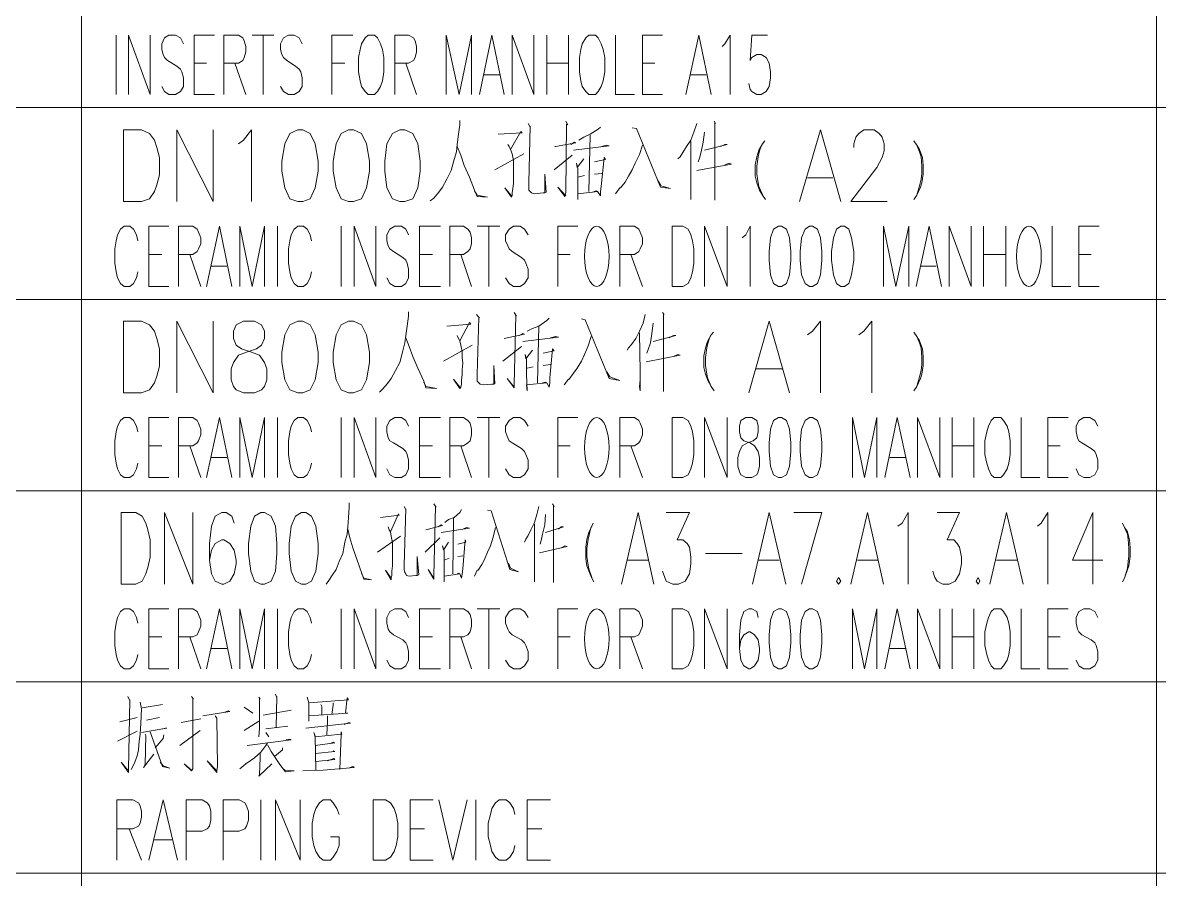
# Model space of a CAD drawing. Header units: millimetres. Extents: x 0 to 588, y 0 to 874.
# Drawn here: x 487.82 to 521.05, y 153.57 to 178.6 of the extents above; entities that cross this region are included whole.
import ezdxf

# ---------------------------------------------------------------- set-up
doc = ezdxf.new("R2010")
doc.units = ezdxf.units.MM
doc.layers.get('0').update_dxf_attribs({"lineweight": 18})

msp = doc.modelspace()

# ---------------------------------------------------------------- linework, layer by layer
at = {"color": 4, "lineweight": 0}
for points in [[(489.535, 204.065), (489.535, 16.804)], [(520.968, 204.065), (520.968, 16.804)], [(490.551, 178.242), (490.551, 176.506)], [(490.911, 176.506), (490.911, 178.242), (491.546, 176.506), (491.546, 178.242)], [(492.52, 177.988), (492.435, 178.157), (492.287, 178.242), (492.096, 178.242), (491.969, 178.157), (491.885, 177.988), (491.885, 177.819), (491.927, 177.671), (491.969, 177.586), (492.054, 177.501), (492.329, 177.332), (492.435, 177.247), (492.477, 177.163), (492.52, 176.993), (492.52, 176.739), (492.435, 176.591), (492.287, 176.506), (492.096, 176.506), (491.969, 176.591), (491.885, 176.739)], [(492.837, 176.506), (492.837, 178.242), (493.43, 178.242)], [(493.705, 176.506), (493.705, 178.242), (494.128, 178.242), (494.255, 178.157), (494.298, 178.073), (494.34, 177.903), (494.34, 177.755), (494.298, 177.586), (494.255, 177.501), (494.128, 177.417), (493.705, 177.417)], [(494.531, 178.242), (495.166, 178.242)], [(494.848, 178.242), (494.848, 176.506)], [(495.991, 177.988), (495.906, 178.157), (495.758, 178.242), (495.589, 178.242), (495.441, 178.157), (495.356, 177.988), (495.356, 177.819), (495.398, 177.671), (495.441, 177.586), (495.547, 177.501), (495.801, 177.332), (495.906, 177.247), (495.949, 177.163), (495.991, 176.993), (495.991, 176.739), (495.906, 176.591), (495.758, 176.506), (495.589, 176.506), (495.441, 176.591), (495.356, 176.739)], [(496.859, 176.506), (496.859, 178.242), (497.473, 178.242)], [(498.7, 176.506), (498.7, 178.242), (499.103, 178.242), (499.251, 178.157), (499.293, 178.073), (499.335, 177.903), (499.335, 177.755), (499.293, 177.586), (499.251, 177.501), (499.103, 177.417), (498.7, 177.417)], [(500.203, 176.506), (500.203, 178.242), (500.584, 176.506), (500.944, 178.242), (500.944, 176.506)], [(501.177, 176.506), (501.537, 178.242), (501.897, 176.506)], [(502.129, 176.506), (502.129, 178.242), (502.764, 176.506), (502.764, 178.242)], [(503.145, 178.242), (503.145, 176.506)], [(503.78, 178.242), (503.78, 176.506)], [(505.156, 178.242), (505.156, 176.506), (505.707, 176.506)], [(505.939, 176.506), (505.939, 178.242), (506.532, 178.242)], [(507.209, 176.506), (507.59, 178.242), (507.95, 176.506)], [(508.268, 177.903), (508.352, 177.988), (508.501, 178.242), (508.501, 176.506)], [(509.601, 178.242), (509.136, 178.242), (509.093, 177.501), (509.136, 177.586), (509.284, 177.671), (509.411, 177.671), (509.559, 177.586), (509.644, 177.417), (509.686, 177.163), (509.686, 176.993), (509.644, 176.739), (509.559, 176.591), (509.411, 176.506), (509.284, 176.506), (509.136, 176.591), (509.093, 176.655), (509.051, 176.824)], [(492.837, 177.417), (493.197, 177.417)], [(494.023, 177.417), (494.34, 176.506)], [(496.859, 177.417), (497.24, 177.417)], [(499.018, 177.417), (499.335, 176.506)], [(503.145, 177.417), (503.78, 177.417)], [(505.939, 177.417), (506.299, 177.417)], [(501.304, 177.078), (501.77, 177.078)], [(507.358, 177.078), (507.802, 177.078)], [(492.837, 176.506), (493.43, 176.506)], [(505.939, 176.506), (506.532, 176.506)], [(580.361, 176.125), (454.589, 176.125)], [(492.329, 173.374), (492.329, 175.469), (493.388, 173.374), (493.388, 175.469)], [(494.128, 175.067), (494.277, 175.173), (494.509, 175.469), (494.509, 173.374)], [(500.605, 175.744), (500.605, 175.617), (500.563, 175.342), (500.521, 175.046), (500.5, 174.834), (500.436, 174.601), (500.351, 174.284), (500.224, 174.03), (500.097, 173.797), (499.992, 173.649), (499.843, 173.48), (499.738, 173.395)], [(502.595, 175.66), (502.659, 175.554), (502.659, 175.575), (502.616, 173.924), (502.616, 173.712), (502.701, 173.628), (502.786, 173.607), (503.04, 173.628), (503.082, 173.628), (503.124, 173.649), (503.082, 174.178), (503.082, 173.628)], [(503.696, 175.723), (503.759, 175.617), (503.717, 175.639), (503.696, 173.628), (503.675, 173.522), (503.463, 173.797), (503.696, 173.543)], [(504.712, 175.554), (504.648, 175.49), (504.415, 175.342), (504.225, 175.258), (504.077, 175.173)], [(505.643, 175.533), (505.77, 175.512), (506.469, 173.797), (506.765, 173.755), (506.49, 173.839), (506.405, 173.988)], [(507.527, 175.66), (507.442, 175.406), (507.358, 175.173), (507.231, 174.982), (507.125, 174.813), (507.04, 174.686), (506.977, 174.623)], [(508.035, 175.723), (508.077, 175.66), (508.056, 175.681), (508.056, 173.416), (508.056, 173.882)], [(510.533, 173.374), (511.146, 175.469), (511.739, 173.374)], [(512.12, 174.961), (512.12, 175.067), (512.184, 175.258), (512.268, 175.363), (512.416, 175.469), (512.713, 175.469), (512.861, 175.363), (512.946, 175.258), (513.009, 175.067), (513.009, 174.855), (512.946, 174.665), (512.797, 174.369), (512.035, 173.374), (513.094, 173.374)], [(501.727, 175.342), (502.426, 175.385), (502.383, 175.427), (502.087, 174.898), (502.045, 174.982), (502.002, 175.046)], [(504.415, 175.321), (504.373, 173.67)], [(507.76, 175.406), (507.717, 175.109), (507.654, 174.834), (507.612, 174.644), (507.569, 174.538)], [(509.538, 173.437), (509.453, 173.564), (509.368, 173.712), (509.284, 173.924), (509.241, 174.115), (509.241, 174.453), (509.284, 174.686), (509.347, 174.877), (509.453, 175.067), (509.517, 175.152)], [(513.877, 173.437), (513.962, 173.564), (514.067, 173.797), (514.11, 173.924), (514.152, 174.178), (514.152, 174.432), (514.131, 174.665), (514.046, 174.898), (513.962, 175.025), (513.877, 175.152)], [(500.521, 174.982), (500.627, 174.728), (500.732, 174.432), (500.881, 174.093), (501.029, 173.712), (501.113, 173.522), (501.41, 173.501), (501.113, 173.564), (501.029, 173.691)], [(502.087, 174.898), (502.129, 174.771), (502.172, 174.58), (502.172, 173.903), (502.151, 173.755), (502.129, 173.628), (502.129, 173.543), (502.108, 173.501), (501.918, 173.776), (502.108, 173.543)], [(503.378, 174.982), (503.399, 174.982), (503.992, 175.088), (503.95, 175.109), (503.844, 175.046)], [(503.929, 174.877), (504.966, 175.004), (504.881, 175.025), (504.754, 174.982)], [(505.939, 175.025), (505.855, 174.75), (505.728, 174.496), (505.643, 174.305), (505.537, 174.115), (505.431, 173.945), (505.304, 173.776), (505.283, 173.776), (505.156, 173.607)], [(507.358, 175.131), (507.358, 173.437), (507.358, 173.755)], [(507.76, 174.877), (508.416, 175.046), (508.352, 175.046), (508.225, 174.982)], [(509.432, 175.046), (509.368, 174.855), (509.326, 174.686), (509.284, 174.411), (509.284, 174.178), (509.326, 173.924), (509.347, 173.818), (509.453, 173.585)], [(513.962, 175.025), (514.046, 174.834), (514.089, 174.686), (514.11, 174.411), (514.11, 174.199), (514.089, 174.03), (514.046, 173.839), (513.962, 173.564)], [(501.621, 174.305), (502.468, 174.771)], [(503.357, 174.305), (503.886, 174.728)], [(504.225, 174.623), (504.034, 174.369), (504.013, 174.496), (504.056, 174.347), (504.056, 173.437), (504.056, 173.607), (504.648, 173.67), (504.585, 173.691), (504.521, 173.67)], [(504.542, 174.538), (504.86, 174.601), (504.818, 174.665), (504.733, 173.818), (504.712, 173.67), (504.712, 173.543), (504.627, 173.67)], [(507.527, 174.284), (508.543, 174.474), (508.479, 174.496), (508.352, 174.453)], [(504.246, 174.136), (504.056, 174.093)], [(504.754, 174.199), (504.542, 174.178)], [(510.765, 174.072), (511.506, 174.072)], [(491.186, 172.231), (491.144, 172.4), (491.059, 172.569), (490.953, 172.654), (490.784, 172.654), (490.678, 172.569), (490.594, 172.4), (490.551, 172.231), (490.509, 171.998), (490.509, 171.575), (490.551, 171.321), (490.594, 171.151), (490.678, 170.982), (490.784, 170.897), (490.953, 170.897), (491.059, 170.982), (491.144, 171.151), (491.186, 171.321)], [(491.504, 170.897), (491.504, 172.654), (492.096, 172.654)], [(492.372, 170.897), (492.372, 172.654), (492.795, 172.654), (492.922, 172.569), (492.964, 172.485), (493.028, 172.315), (493.028, 172.146), (492.964, 171.998), (492.922, 171.913), (492.795, 171.829), (492.372, 171.829)], [(493.197, 170.897), (493.578, 172.654), (493.938, 170.897)], [(494.171, 170.897), (494.171, 172.654), (494.531, 170.897), (494.89, 172.654), (494.89, 170.897)], [(495.271, 172.654), (495.271, 170.897)], [(496.266, 172.231), (496.224, 172.4), (496.139, 172.569), (496.033, 172.654), (495.864, 172.654), (495.758, 172.569), (495.674, 172.4), (495.631, 172.231), (495.589, 171.998), (495.589, 171.575), (495.631, 171.321), (495.674, 171.151), (495.758, 170.982), (495.864, 170.897), (496.033, 170.897), (496.139, 170.982), (496.224, 171.151), (496.266, 171.321)], [(497.134, 172.654), (497.134, 170.897)], [(497.515, 170.897), (497.515, 172.654), (498.15, 170.897), (498.15, 172.654)], [(499.103, 172.4), (499.018, 172.569), (498.891, 172.654), (498.7, 172.654), (498.552, 172.569), (498.468, 172.4), (498.468, 172.231), (498.51, 172.083), (498.552, 171.998), (498.658, 171.913), (498.933, 171.744), (499.018, 171.659), (499.06, 171.575), (499.103, 171.405), (499.103, 171.151), (499.018, 170.982), (498.891, 170.897), (498.7, 170.897), (498.552, 170.982), (498.468, 171.151)], [(499.42, 170.897), (499.42, 172.654), (500.034, 172.654)], [(500.309, 170.897), (500.309, 172.654), (500.711, 172.654), (500.838, 172.569), (500.902, 172.485), (500.944, 172.315), (500.944, 172.146), (500.902, 171.998), (500.838, 171.913), (500.711, 171.829), (500.309, 171.829)], [(501.113, 172.654), (501.77, 172.654)], [(501.452, 172.654), (501.452, 170.897)], [(502.595, 172.4), (502.489, 172.569), (502.362, 172.654), (502.172, 172.654), (502.045, 172.569), (501.939, 172.4), (501.939, 172.231), (502.002, 172.083), (502.045, 171.998), (502.129, 171.913), (502.405, 171.744), (502.489, 171.659), (502.532, 171.575), (502.595, 171.405), (502.595, 171.151), (502.489, 170.982), (502.362, 170.897), (502.172, 170.897), (502.045, 170.982), (501.939, 171.151)], [(503.463, 170.897), (503.463, 172.654), (504.056, 172.654)], [(505.283, 170.897), (505.283, 172.654), (505.707, 172.654), (505.834, 172.569), (505.876, 172.485), (505.939, 172.315), (505.939, 172.146), (505.876, 171.998), (505.834, 171.913), (505.707, 171.829), (505.283, 171.829)], [(507.76, 170.897), (507.76, 172.654), (508.416, 170.897), (508.416, 172.654)], [(508.86, 172.315), (508.966, 172.4), (509.093, 172.654), (509.093, 170.897)], [(512.988, 170.897), (512.988, 172.654), (513.348, 170.897), (513.729, 172.654), (513.729, 170.897)], [(513.94, 170.897), (514.321, 172.654), (514.681, 170.897)], [(514.914, 170.897), (514.914, 172.654), (515.549, 170.897), (515.549, 172.654)], [(515.909, 172.654), (515.909, 170.897)], [(516.565, 172.654), (516.565, 170.897)], [(517.92, 172.654), (517.92, 170.897), (518.47, 170.897)], [(518.703, 170.897), (518.703, 172.654), (519.296, 172.654)], [(491.504, 171.829), (491.885, 171.829)], [(492.71, 171.829), (493.028, 170.897)], [(499.42, 171.829), (499.801, 171.829)], [(500.627, 171.829), (500.944, 170.897)], [(503.463, 171.829), (503.823, 171.829)], [(505.601, 171.829), (505.939, 170.897)], [(515.909, 171.829), (516.565, 171.829)], [(518.703, 171.829), (519.063, 171.829)], [(493.345, 171.49), (493.79, 171.49)], [(514.089, 171.49), (514.533, 171.49)], [(491.504, 170.897), (492.096, 170.897)], [(499.42, 170.897), (500.034, 170.897)], [(518.703, 170.897), (519.296, 170.897)], [(580.361, 170.516), (454.589, 170.516)], [(499.103, 170.156), (499.103, 170.029), (499.06, 169.733), (499.018, 169.458), (498.997, 169.246), (498.933, 169.013), (498.849, 168.675), (498.722, 168.442), (498.595, 168.209), (498.489, 168.061), (498.341, 167.892), (498.256, 167.807)], [(492.329, 167.786), (492.329, 169.881), (493.388, 167.786), (493.388, 169.881)], [(500.224, 169.733), (500.923, 169.797), (500.881, 169.839), (500.605, 169.31), (500.563, 169.373), (500.521, 169.458)], [(501.092, 170.072), (501.177, 169.966), (501.156, 169.987), (501.113, 168.336), (501.113, 168.124), (501.198, 168.04), (501.283, 168.019), (501.537, 168.04), (501.6, 168.04), (501.621, 168.061), (501.6, 168.59), (501.6, 168.04)], [(502.193, 170.135), (502.256, 170.029), (502.235, 170.051), (502.193, 168.04), (502.193, 167.934), (501.981, 168.209), (502.193, 167.955)], [(503.209, 169.966), (503.145, 169.902), (502.913, 169.733), (502.722, 169.67), (502.574, 169.585)], [(504.161, 169.945), (504.267, 169.924), (504.966, 168.209), (505.283, 168.146), (504.987, 168.251), (504.902, 168.4)], [(506.024, 170.072), (505.961, 169.818), (505.855, 169.585), (505.749, 169.373), (505.622, 169.204), (505.537, 169.098), (505.495, 169.035)], [(506.257, 169.818), (506.215, 169.521), (506.172, 169.246), (506.109, 169.056), (506.066, 168.95)], [(506.532, 170.135), (506.574, 170.072), (506.553, 170.093), (506.553, 167.828), (506.553, 168.294)], [(509.051, 167.786), (509.644, 169.881), (510.236, 167.786)], [(510.765, 169.479), (510.914, 169.585), (511.146, 169.881), (511.146, 167.786)], [(512.268, 169.479), (512.416, 169.585), (512.649, 169.881), (512.649, 167.786)], [(501.897, 169.373), (502.489, 169.5), (502.447, 169.521), (502.341, 169.458)], [(502.913, 169.733), (502.87, 168.082)], [(505.855, 169.543), (505.876, 168.4), (505.876, 167.849), (505.855, 167.976), (505.876, 168.167)], [(508.035, 167.849), (507.95, 167.976), (507.866, 168.124), (507.781, 168.336), (507.739, 168.527), (507.739, 168.865), (507.781, 169.098), (507.844, 169.289), (507.95, 169.479), (508.014, 169.564)], [(513.877, 167.849), (513.962, 167.976), (514.067, 168.209), (514.11, 168.336), (514.152, 168.59), (514.152, 168.844), (514.131, 169.077), (514.046, 169.31), (513.962, 169.437), (513.877, 169.564)], [(499.018, 169.394), (499.124, 169.14), (499.23, 168.844), (499.378, 168.505), (499.547, 168.124), (499.611, 167.934), (499.928, 167.913), (499.611, 167.976), (499.547, 168.103)], [(500.119, 168.717), (500.965, 169.183)], [(500.605, 169.31), (500.627, 169.183), (500.669, 168.992), (500.669, 168.823), (500.69, 168.654), (500.669, 168.463), (500.669, 168.315), (500.648, 168.167), (500.648, 168.04), (500.627, 167.955), (500.605, 167.913), (500.415, 168.188), (500.605, 167.955)], [(502.447, 169.289), (503.484, 169.416), (503.399, 169.437), (503.251, 169.394)], [(504.437, 169.437), (504.352, 169.162), (504.246, 168.908), (504.161, 168.717), (504.034, 168.505), (503.929, 168.357), (503.802, 168.188), (503.78, 168.188), (503.653, 168.019)], [(506.257, 169.289), (506.913, 169.458), (506.85, 169.458), (506.723, 169.394)], [(507.929, 169.458), (507.866, 169.267), (507.823, 169.098), (507.781, 168.823), (507.781, 168.59), (507.823, 168.336), (507.844, 168.23), (507.95, 167.976)], [(513.962, 169.437), (514.046, 169.246), (514.089, 169.098), (514.11, 168.823), (514.11, 168.611), (514.089, 168.442), (514.046, 168.251), (513.962, 167.976)], [(501.854, 168.717), (502.405, 169.14)], [(502.722, 169.035), (502.532, 168.781), (502.51, 168.908), (502.553, 168.759), (502.553, 168.336), (502.574, 167.849), (502.553, 168.019), (503.145, 168.082), (503.103, 168.103), (503.018, 168.082)], [(503.04, 168.95), (503.357, 169.013), (503.315, 169.077), (503.23, 168.23), (503.23, 168.082), (503.209, 167.955), (503.145, 168.082)], [(506.045, 168.696), (507.04, 168.886), (506.977, 168.908), (506.85, 168.844)], [(502.743, 168.548), (502.574, 168.505)], [(503.251, 168.611), (503.04, 168.59)], [(509.263, 168.484), (510.025, 168.484)], [(491.186, 166.643), (491.144, 166.812), (491.059, 166.981), (490.953, 167.066), (490.784, 167.066), (490.678, 166.981), (490.594, 166.812), (490.551, 166.643), (490.509, 166.389), (490.509, 165.987), (490.551, 165.733), (490.594, 165.563), (490.678, 165.394), (490.784, 165.309), (490.953, 165.309), (491.059, 165.394), (491.144, 165.563), (491.186, 165.733)], [(491.504, 165.309), (491.504, 167.066), (492.096, 167.066)], [(492.372, 165.309), (492.372, 167.066), (492.795, 167.066), (492.922, 166.981), (492.964, 166.897), (493.028, 166.727), (493.028, 166.558), (492.964, 166.389), (492.922, 166.325), (492.795, 166.241), (492.372, 166.241)], [(493.197, 165.309), (493.578, 167.066), (493.938, 165.309)], [(494.171, 165.309), (494.171, 167.066), (494.531, 165.309), (494.89, 167.066), (494.89, 165.309)], [(495.271, 167.066), (495.271, 165.309)], [(496.266, 166.643), (496.224, 166.812), (496.139, 166.981), (496.033, 167.066), (495.864, 167.066), (495.758, 166.981), (495.674, 166.812), (495.631, 166.643), (495.589, 166.389), (495.589, 165.987), (495.631, 165.733), (495.674, 165.563), (495.758, 165.394), (495.864, 165.309), (496.033, 165.309), (496.139, 165.394), (496.224, 165.563), (496.266, 165.733)], [(497.134, 167.066), (497.134, 165.309)], [(497.515, 165.309), (497.515, 167.066), (498.15, 165.309), (498.15, 167.066)], [(499.103, 166.812), (499.018, 166.981), (498.891, 167.066), (498.7, 167.066), (498.552, 166.981), (498.468, 166.812), (498.468, 166.643), (498.51, 166.473), (498.552, 166.389), (498.658, 166.325), (498.933, 166.156), (499.018, 166.071), (499.06, 165.987), (499.103, 165.817), (499.103, 165.563), (499.018, 165.394), (498.891, 165.309), (498.7, 165.309), (498.552, 165.394), (498.468, 165.563)], [(499.42, 165.309), (499.42, 167.066), (500.034, 167.066)], [(500.309, 165.309), (500.309, 167.066), (500.711, 167.066), (500.838, 166.981), (500.902, 166.897), (500.944, 166.727), (500.944, 166.558), (500.902, 166.389), (500.838, 166.325), (500.711, 166.241), (500.309, 166.241)], [(501.113, 167.066), (501.77, 167.066)], [(501.452, 167.066), (501.452, 165.309)], [(502.595, 166.812), (502.489, 166.981), (502.362, 167.066), (502.172, 167.066), (502.045, 166.981), (501.939, 166.812), (501.939, 166.643), (502.002, 166.473), (502.045, 166.389), (502.129, 166.325), (502.405, 166.156), (502.489, 166.071), (502.532, 165.987), (502.595, 165.817), (502.595, 165.563), (502.489, 165.394), (502.362, 165.309), (502.172, 165.309), (502.045, 165.394), (501.939, 165.563)], [(503.463, 165.309), (503.463, 167.066), (504.056, 167.066)], [(505.283, 165.309), (505.283, 167.066), (505.707, 167.066), (505.834, 166.981), (505.876, 166.897), (505.939, 166.727), (505.939, 166.558), (505.876, 166.389), (505.834, 166.325), (505.707, 166.241), (505.283, 166.241)], [(507.76, 165.309), (507.76, 167.066), (508.416, 165.309), (508.416, 167.066)], [(512.078, 165.309), (512.078, 167.066), (512.438, 165.309), (512.797, 167.066), (512.797, 165.309)], [(513.03, 165.309), (513.39, 167.066), (513.771, 165.309)], [(513.983, 165.309), (513.983, 167.066), (514.639, 165.309), (514.639, 167.066)], [(514.999, 167.066), (514.999, 165.309)], [(515.634, 167.066), (515.634, 165.309)], [(517.01, 167.066), (517.01, 165.309), (517.56, 165.309)], [(517.793, 165.309), (517.793, 167.066), (518.385, 167.066)], [(519.253, 166.812), (519.169, 166.981), (519.02, 167.066), (518.851, 167.066), (518.703, 166.981), (518.618, 166.812), (518.618, 166.643), (518.661, 166.473), (518.703, 166.389), (518.788, 166.325), (519.063, 166.156), (519.169, 166.071), (519.211, 165.987), (519.253, 165.817), (519.253, 165.563), (519.169, 165.394), (519.02, 165.309), (518.851, 165.309), (518.703, 165.394), (518.618, 165.563)], [(491.504, 166.241), (491.885, 166.241)], [(492.71, 166.241), (493.028, 165.309)], [(499.42, 166.241), (499.801, 166.241)], [(500.627, 166.241), (500.944, 165.309)], [(503.463, 166.241), (503.823, 166.241)], [(505.601, 166.241), (505.939, 165.309)], [(514.999, 166.241), (515.634, 166.241)], [(517.793, 166.241), (518.153, 166.241)], [(493.345, 165.902), (493.79, 165.902)], [(513.178, 165.902), (513.623, 165.902)], [(491.504, 165.309), (492.096, 165.309)], [(499.42, 165.309), (500.034, 165.309)], [(517.793, 165.309), (518.385, 165.309)], [(580.361, 164.928), (454.589, 164.928)], [(497.367, 164.568), (497.367, 164.441), (497.346, 164.145), (497.325, 163.87), (497.303, 163.658), (497.24, 163.425), (497.176, 163.087), (497.071, 162.854), (496.986, 162.621), (496.88, 162.473), (496.774, 162.304), (496.69, 162.198)], [(499.843, 164.547), (499.907, 164.441), (499.886, 164.463), (499.843, 162.452), (499.843, 162.346), (499.674, 162.621), (499.843, 162.367)], [(503.315, 164.547), (503.357, 164.463), (503.336, 164.505), (503.336, 162.24), (503.336, 162.706)], [(491.969, 162.198), (491.969, 164.293), (492.795, 162.198), (492.795, 164.293)], [(494.001, 163.976), (493.938, 164.187), (493.769, 164.293), (493.642, 164.293), (493.451, 164.187), (493.345, 163.891), (493.282, 163.383), (493.282, 162.896), (493.345, 162.494), (493.451, 162.282), (493.642, 162.198), (493.705, 162.198), (493.874, 162.282), (494.001, 162.494), (494.065, 162.79), (494.065, 162.896), (494.001, 163.193), (493.874, 163.383), (493.705, 163.489), (493.642, 163.489), (493.451, 163.383), (493.345, 163.193), (493.282, 162.896)], [(498.277, 164.145), (498.827, 164.209), (498.806, 164.251), (498.573, 163.722), (498.531, 163.785), (498.51, 163.87)], [(498.976, 164.463), (499.018, 164.378), (499.018, 164.399), (498.976, 162.748), (498.976, 162.621), (498.997, 162.536), (499.018, 162.494), (499.039, 162.452), (499.124, 162.431), (499.314, 162.452), (499.357, 162.452), (499.399, 162.473), (499.357, 163.002), (499.357, 162.452)], [(500.648, 164.378), (500.605, 164.293), (500.436, 164.145), (500.267, 164.082), (500.161, 163.997)], [(501.41, 164.357), (501.516, 164.336), (502.066, 162.621), (502.32, 162.558), (502.087, 162.663), (502.024, 162.812)], [(502.913, 164.463), (502.849, 164.23), (502.786, 163.997), (502.68, 163.785), (502.595, 163.616), (502.532, 163.51), (502.489, 163.425)], [(503.103, 164.23), (503.082, 163.933), (503.018, 163.658), (502.976, 163.468), (502.955, 163.362)], [(505.326, 162.198), (505.812, 164.293), (506.278, 162.198)], [(506.638, 164.293), (507.315, 164.293), (506.955, 163.489), (507.125, 163.489), (507.252, 163.383), (507.315, 163.277), (507.358, 162.981), (507.358, 162.79), (507.315, 162.494), (507.188, 162.282), (506.998, 162.198), (506.828, 162.198), (506.638, 162.282), (506.596, 162.388), (506.532, 162.579)], [(509.157, 162.198), (509.644, 164.293), (510.13, 162.198)], [(510.596, 162.198), (511.189, 164.293), (510.363, 164.293)], [(512.035, 162.198), (512.522, 164.293), (512.988, 162.198)], [(513.411, 163.891), (513.538, 163.976), (513.708, 164.293), (513.708, 162.198)], [(514.554, 164.293), (515.21, 164.293), (514.851, 163.489), (515.041, 163.489), (515.147, 163.383), (515.21, 163.277), (515.274, 162.981), (515.274, 162.79), (515.21, 162.494), (515.083, 162.282), (514.914, 162.198), (514.724, 162.198), (514.554, 162.282), (514.491, 162.388), (514.427, 162.579)], [(516.099, 162.198), (516.586, 164.293), (517.073, 162.198)], [(517.496, 163.891), (517.602, 163.976), (517.793, 164.293), (517.793, 162.198)], [(519.105, 164.293), (518.512, 162.896), (519.401, 162.896)], [(519.105, 164.293), (519.105, 162.198)], [(499.611, 163.785), (500.097, 163.912), (500.055, 163.933), (499.97, 163.87)], [(500.055, 163.701), (500.881, 163.828), (500.796, 163.849), (500.69, 163.806)], [(500.415, 164.124), (500.394, 162.494)], [(501.643, 163.849), (501.579, 163.574), (501.494, 163.32), (501.41, 163.129), (501.325, 162.917), (501.24, 162.769), (501.135, 162.6), (501.113, 162.6), (501.029, 162.431)], [(502.786, 163.955), (502.786, 162.261), (502.786, 162.579)], [(503.103, 163.701), (503.632, 163.87), (503.569, 163.87), (503.484, 163.806)], [(504.521, 162.261), (504.458, 162.367), (504.394, 162.536), (504.31, 162.727), (504.288, 162.939), (504.288, 163.277), (504.31, 163.51), (504.373, 163.701), (504.458, 163.891), (504.5, 163.976)], [(504.437, 163.87), (504.394, 163.679), (504.352, 163.51), (504.31, 163.235), (504.31, 163.002), (504.352, 162.748), (504.373, 162.642), (504.458, 162.388)], [(519.973, 162.261), (520.036, 162.367), (520.121, 162.621), (520.163, 162.727), (520.206, 163.002), (520.206, 163.256), (520.185, 163.489), (520.121, 163.722), (520.036, 163.849), (519.973, 163.976)], [(520.036, 163.849), (520.121, 163.658), (520.142, 163.51), (520.163, 163.235), (520.163, 163.023), (520.142, 162.854), (520.121, 162.663), (520.036, 162.367)], [(497.325, 163.806), (497.388, 163.552), (497.473, 163.256), (497.6, 162.896), (497.727, 162.536), (497.79, 162.346), (498.023, 162.325), (497.79, 162.367), (497.727, 162.515)], [(498.192, 163.129), (498.87, 163.595)], [(498.573, 163.722), (498.595, 163.595), (498.637, 163.404), (498.637, 162.727), (498.616, 162.579), (498.616, 162.452), (498.595, 162.367), (498.595, 162.325), (498.425, 162.6), (498.595, 162.367)], [(499.589, 163.129), (500.013, 163.552)], [(500.267, 163.425), (500.119, 163.193), (500.097, 163.32), (500.14, 163.171), (500.14, 162.261), (500.14, 162.431), (500.605, 162.494), (500.563, 162.515), (500.521, 162.494)], [(500.542, 163.362), (500.775, 163.425), (500.754, 163.489), (500.69, 162.642), (500.669, 162.494), (500.648, 162.367), (500.605, 162.494)], [(502.934, 163.108), (503.738, 163.298), (503.675, 163.32), (503.569, 163.256)], [(500.288, 162.96), (500.14, 162.896)], [(500.69, 163.023), (500.542, 163.002)], [(505.516, 162.896), (506.109, 162.896)], [(507.781, 163.087), (508.86, 163.087)], [(509.347, 162.896), (509.94, 162.896)], [(512.226, 162.896), (512.819, 162.896)], [(516.29, 162.896), (516.883, 162.896)], [(491.186, 161.055), (491.144, 161.224), (491.059, 161.393), (490.953, 161.478), (490.784, 161.478), (490.678, 161.393), (490.594, 161.224), (490.551, 161.055), (490.509, 160.801), (490.509, 160.399), (490.551, 160.145), (490.594, 159.975), (490.678, 159.806), (490.784, 159.721), (490.953, 159.721), (491.059, 159.806), (491.144, 159.975), (491.186, 160.145)], [(491.504, 159.721), (491.504, 161.478), (492.096, 161.478)], [(492.372, 159.721), (492.372, 161.478), (492.795, 161.478), (492.922, 161.393), (492.964, 161.309), (493.028, 161.139), (493.028, 160.97), (492.964, 160.801), (492.922, 160.716), (492.795, 160.653), (492.372, 160.653)], [(493.197, 159.721), (493.578, 161.478), (493.938, 159.721)], [(494.171, 159.721), (494.171, 161.478), (494.531, 159.721), (494.89, 161.478), (494.89, 159.721)], [(495.271, 161.478), (495.271, 159.721)], [(496.266, 161.055), (496.224, 161.224), (496.139, 161.393), (496.033, 161.478), (495.864, 161.478), (495.758, 161.393), (495.674, 161.224), (495.631, 161.055), (495.589, 160.801), (495.589, 160.399), (495.631, 160.145), (495.674, 159.975), (495.758, 159.806), (495.864, 159.721), (496.033, 159.721), (496.139, 159.806), (496.224, 159.975), (496.266, 160.145)], [(497.134, 161.478), (497.134, 159.721)], [(497.515, 159.721), (497.515, 161.478), (498.15, 159.721), (498.15, 161.478)], [(499.103, 161.224), (499.018, 161.393), (498.891, 161.478), (498.7, 161.478), (498.552, 161.393), (498.468, 161.224), (498.468, 161.055), (498.51, 160.885), (498.552, 160.801), (498.658, 160.716), (498.933, 160.568), (499.018, 160.483), (499.06, 160.399), (499.103, 160.229), (499.103, 159.975), (499.018, 159.806), (498.891, 159.721), (498.7, 159.721), (498.552, 159.806), (498.468, 159.975)], [(499.42, 159.721), (499.42, 161.478), (500.034, 161.478)], [(500.309, 159.721), (500.309, 161.478), (500.711, 161.478), (500.838, 161.393), (500.902, 161.309), (500.944, 161.139), (500.944, 160.97), (500.902, 160.801), (500.838, 160.716), (500.711, 160.653), (500.309, 160.653)], [(501.113, 161.478), (501.77, 161.478)], [(501.452, 161.478), (501.452, 159.721)], [(502.595, 161.224), (502.489, 161.393), (502.362, 161.478), (502.172, 161.478), (502.045, 161.393), (501.939, 161.224), (501.939, 161.055), (502.002, 160.885), (502.045, 160.801), (502.129, 160.716), (502.405, 160.568), (502.489, 160.483), (502.532, 160.399), (502.595, 160.229), (502.595, 159.975), (502.489, 159.806), (502.362, 159.721), (502.172, 159.721), (502.045, 159.806), (501.939, 159.975)], [(503.463, 159.721), (503.463, 161.478), (504.056, 161.478)], [(505.283, 159.721), (505.283, 161.478), (505.707, 161.478), (505.834, 161.393), (505.876, 161.309), (505.939, 161.139), (505.939, 160.97), (505.876, 160.801), (505.834, 160.716), (505.707, 160.653), (505.283, 160.653)], [(507.76, 159.721), (507.76, 161.478), (508.416, 159.721), (508.416, 161.478)], [(509.326, 161.224), (509.284, 161.393), (509.136, 161.478), (509.051, 161.478), (508.903, 161.393), (508.818, 161.139), (508.776, 160.716), (508.776, 160.314), (508.818, 159.975), (508.903, 159.806), (509.051, 159.721), (509.093, 159.721), (509.22, 159.806), (509.326, 159.975), (509.368, 160.229), (509.368, 160.314), (509.326, 160.568), (509.22, 160.716), (509.093, 160.801), (509.051, 160.801), (508.903, 160.716), (508.818, 160.568), (508.776, 160.314)], [(512.078, 159.721), (512.078, 161.478), (512.438, 159.721), (512.797, 161.478), (512.797, 159.721)], [(513.03, 159.721), (513.39, 161.478), (513.771, 159.721)], [(513.983, 159.721), (513.983, 161.478), (514.639, 159.721), (514.639, 161.478)], [(514.999, 161.478), (514.999, 159.721)], [(515.634, 161.478), (515.634, 159.721)], [(517.01, 161.478), (517.01, 159.721), (517.56, 159.721)], [(517.793, 159.721), (517.793, 161.478), (518.385, 161.478)], [(519.253, 161.224), (519.169, 161.393), (519.02, 161.478), (518.851, 161.478), (518.703, 161.393), (518.618, 161.224), (518.618, 161.055), (518.661, 160.885), (518.703, 160.801), (518.788, 160.716), (519.063, 160.568), (519.169, 160.483), (519.211, 160.399), (519.253, 160.229), (519.253, 159.975), (519.169, 159.806), (519.02, 159.721), (518.851, 159.721), (518.703, 159.806), (518.618, 159.975)], [(491.504, 160.653), (491.885, 160.653)], [(492.71, 160.653), (493.028, 159.721)], [(499.42, 160.653), (499.801, 160.653)], [(500.627, 160.653), (500.944, 159.721)], [(503.463, 160.653), (503.823, 160.653)], [(505.601, 160.653), (505.939, 159.721)], [(514.999, 160.653), (515.634, 160.653)], [(517.793, 160.653), (518.153, 160.653)], [(493.345, 160.314), (493.79, 160.314)], [(513.178, 160.314), (513.623, 160.314)], [(491.504, 159.721), (492.096, 159.721)], [(499.42, 159.721), (500.034, 159.721)], [(517.793, 159.721), (518.385, 159.721)], [(580.361, 159.34), (454.589, 159.34)], [(490.89, 158.917), (490.953, 158.79), (490.953, 158.811), (490.911, 156.779), (490.911, 156.694), (490.699, 156.991), (490.89, 156.758)], [(492.753, 158.917), (492.816, 158.832), (492.795, 158.853), (492.795, 156.8), (492.753, 156.737), (492.541, 156.948), (492.753, 156.758)], [(494.721, 158.896), (494.763, 158.832), (494.742, 158.853), (494.742, 157.986), (494.721, 157.732)], [(495.208, 158.98), (495.25, 158.875), (495.25, 158.917), (495.229, 158.007)], [(496.139, 158.896), (496.182, 158.726), (496.182, 158.197), (496.182, 158.345), (497.325, 158.43), (497.261, 158.43), (497.303, 158.875), (497.346, 158.811), (496.182, 158.726)], [(491.25, 158.748), (491.292, 158.557), (491.271, 158.134), (491.25, 157.816), (491.229, 157.605), (491.207, 157.351), (491.165, 157.181), (491.102, 156.991), (491.059, 156.906), (490.996, 156.779)], [(491.313, 158.578), (491.906, 158.684)], [(494.298, 158.599), (494.552, 158.43)], [(496.541, 158.684), (496.563, 158.621), (496.563, 158.388)], [(496.901, 158.726), (496.901, 158.663), (496.859, 158.388)], [(490.657, 158.176), (491.165, 158.303)], [(491.44, 158.218), (491.821, 158.303)], [(492.456, 158.155), (493.028, 158.261)], [(493.091, 158.345), (493.874, 158.472), (493.832, 158.494), (493.726, 158.451)], [(493.451, 158.345), (493.493, 158.282), (493.515, 156.864), (493.493, 156.737), (493.493, 156.694), (493.218, 157.033), (493.493, 156.737)], [(494.298, 157.922), (494.721, 158.197)], [(494.848, 158.367), (495.674, 158.515)], [(496.732, 158.345), (496.732, 158.197), (496.711, 157.795)], [(490.594, 157.605), (491.165, 157.901)], [(491.292, 157.859), (492.033, 157.986), (491.991, 157.986), (491.906, 157.964)], [(491.546, 157.88), (491.906, 156.864), (492.118, 156.821), (491.927, 156.885), (491.842, 156.991)], [(492.414, 157.478), (493.007, 157.922)], [(494.933, 157.964), (495.568, 158.049)], [(494.933, 157.859), (495.017, 157.732)], [(496.097, 157.986), (497.409, 158.134), (497.367, 158.155), (497.219, 158.091)], [(496.393, 156.758), (496.372, 157.753), (496.33, 157.859), (496.372, 157.732), (497.134, 157.816), (497.134, 157.88), (497.155, 157.816), (497.134, 157.816), (497.092, 156.779)], [(491.398, 157.816), (491.419, 157.774), (491.398, 156.927), (491.356, 156.843), (491.652, 157.224)], [(491.948, 157.795), (491.927, 157.689), (491.694, 157.414)], [(494.975, 157.562), (494.933, 157.478), (494.785, 157.287), (494.594, 157.118), (494.34, 156.948), (494.171, 156.8)], [(494.382, 157.478), (495.674, 157.647), (495.631, 157.668), (495.525, 157.647)], [(496.372, 157.478), (496.944, 157.562), (496.901, 157.583), (496.817, 157.541)], [(494.763, 157.245), (494.763, 157.118), (494.742, 156.631), (494.721, 156.589), (495.102, 156.948)], [(494.975, 157.499), (495.081, 157.308), (495.335, 156.927), (495.462, 156.758), (495.504, 156.716), (495.758, 156.737), (495.483, 156.758), (495.42, 156.821)], [(495.42, 157.414), (495.42, 157.351), (495.187, 157.16)], [(496.372, 157.245), (496.944, 157.308), (496.901, 157.329)], [(497.346, 156.821), (497.473, 156.864), (497.515, 156.843), (496.605, 156.758), (496.012, 156.737)], [(496.393, 157.012), (496.944, 157.075), (496.922, 157.097), (496.732, 157.033)], [(490.572, 154.133), (490.572, 155.89), (491.038, 155.89), (491.207, 155.805), (491.25, 155.721), (491.292, 155.551), (491.292, 155.382), (491.25, 155.213), (491.207, 155.128), (491.038, 155.043), (490.572, 155.043)], [(491.504, 154.133), (491.927, 155.89), (492.35, 154.133)], [(492.604, 154.133), (492.604, 155.89), (493.07, 155.89), (493.218, 155.805), (493.282, 155.721), (493.324, 155.551), (493.324, 155.297), (493.282, 155.128), (493.218, 155.043), (493.07, 154.98), (492.604, 154.98)], [(493.684, 154.133), (493.684, 155.89), (494.15, 155.89), (494.319, 155.805), (494.361, 155.721), (494.425, 155.551), (494.425, 155.297), (494.361, 155.128), (494.319, 155.043), (494.15, 154.98), (493.684, 154.98)], [(494.785, 155.89), (494.785, 154.133)], [(495.208, 154.133), (495.208, 155.89), (495.928, 154.133), (495.928, 155.89)], [(497.071, 155.467), (497.007, 155.636), (496.901, 155.805), (496.817, 155.89), (496.605, 155.89), (496.499, 155.805), (496.393, 155.636), (496.33, 155.467), (496.287, 155.213), (496.287, 154.811), (496.33, 154.557), (496.393, 154.387), (496.499, 154.218), (496.605, 154.133), (496.817, 154.133), (496.901, 154.218), (497.007, 154.387), (497.071, 154.557), (497.071, 154.811), (496.817, 154.811)], [(499.145, 154.133), (499.145, 155.89), (499.822, 155.89)], [(499.992, 155.89), (500.394, 154.133), (500.817, 155.89)], [(501.071, 155.89), (501.071, 154.133)], [(502.214, 155.467), (502.172, 155.636), (502.066, 155.805), (501.96, 155.89), (501.748, 155.89), (501.643, 155.805), (501.537, 155.636), (501.494, 155.467), (501.431, 155.213), (501.431, 154.811), (501.494, 154.557), (501.537, 154.387), (501.643, 154.218), (501.748, 154.133), (501.96, 154.133), (502.066, 154.218), (502.172, 154.387), (502.214, 154.557)], [(502.574, 154.133), (502.574, 155.89), (503.251, 155.89)], [(490.932, 155.043), (491.292, 154.133)], [(499.145, 155.043), (499.568, 155.043)], [(502.574, 155.043), (502.997, 155.043)], [(491.673, 154.726), (492.181, 154.726)], [(499.145, 154.133), (499.822, 154.133)], [(502.574, 154.133), (503.251, 154.133)], [(580.361, 153.752), (454.589, 153.752)]]:
    msp.add_lwpolyline(points, dxfattribs=at)
for points in [[(497.917, 178.242), (497.833, 178.157), (497.727, 177.988), (497.684, 177.819), (497.642, 177.586), (497.642, 177.163), (497.684, 176.909), (497.727, 176.739), (497.833, 176.591), (497.917, 176.506), (498.108, 176.506), (498.192, 176.591), (498.277, 176.739), (498.341, 176.909), (498.383, 177.163), (498.383, 177.586), (498.341, 177.819), (498.277, 177.988), (498.192, 178.157), (498.108, 178.242)], [(504.373, 178.242), (504.288, 178.157), (504.183, 177.988), (504.14, 177.819), (504.098, 177.586), (504.098, 177.163), (504.14, 176.909), (504.183, 176.739), (504.288, 176.591), (504.373, 176.506), (504.564, 176.506), (504.648, 176.591), (504.733, 176.739), (504.796, 176.909), (504.839, 177.163), (504.839, 177.586), (504.796, 177.819), (504.733, 177.988), (504.648, 178.157), (504.564, 178.242)], [(490.763, 173.374), (490.763, 175.469), (491.292, 175.469), (491.525, 175.363), (491.673, 175.173), (491.737, 174.961), (491.821, 174.665), (491.821, 174.157), (491.737, 173.861), (491.673, 173.67), (491.525, 173.458), (491.292, 173.374)], [(495.864, 175.469), (495.631, 175.363), (495.483, 175.067), (495.398, 174.559), (495.398, 174.263), (495.483, 173.776), (495.631, 173.458), (495.864, 173.374), (496.012, 173.374), (496.224, 173.458), (496.372, 173.776), (496.457, 174.263), (496.457, 174.559), (496.372, 175.067), (496.224, 175.363), (496.012, 175.469)], [(497.346, 175.469), (497.134, 175.363), (496.986, 175.067), (496.901, 174.559), (496.901, 174.263), (496.986, 173.776), (497.134, 173.458), (497.346, 173.374), (497.494, 173.374), (497.727, 173.458), (497.875, 173.776), (497.96, 174.263), (497.96, 174.559), (497.875, 175.067), (497.727, 175.363), (497.494, 175.469)], [(498.849, 175.469), (498.637, 175.363), (498.468, 175.067), (498.404, 174.559), (498.404, 174.263), (498.468, 173.776), (498.637, 173.458), (498.849, 173.374), (498.997, 173.374), (499.23, 173.458), (499.378, 173.776), (499.441, 174.263), (499.441, 174.559), (499.378, 175.067), (499.23, 175.363), (498.997, 175.469)], [(506.807, 170.897), (506.807, 172.654), (507.125, 172.654), (507.273, 172.569), (507.358, 172.4), (507.4, 172.231), (507.442, 171.998), (507.442, 171.575), (507.4, 171.321), (507.358, 171.151), (507.273, 170.982), (507.125, 170.897)], [(509.919, 172.654), (509.771, 172.569), (509.686, 172.315), (509.644, 171.913), (509.644, 171.659), (509.686, 171.236), (509.771, 170.982), (509.919, 170.897), (510.003, 170.897), (510.152, 170.982), (510.236, 171.236), (510.279, 171.659), (510.279, 171.913), (510.236, 172.315), (510.152, 172.569), (510.003, 172.654)], [(510.829, 172.654), (510.702, 172.569), (510.596, 172.315), (510.554, 171.913), (510.554, 171.659), (510.596, 171.236), (510.702, 170.982), (510.829, 170.897), (510.914, 170.897), (511.062, 170.982), (511.146, 171.236), (511.189, 171.659), (511.189, 171.913), (511.146, 172.315), (511.062, 172.569), (510.914, 172.654)], [(511.739, 172.654), (511.612, 172.569), (511.527, 172.315), (511.464, 171.913), (511.464, 171.659), (511.527, 171.236), (511.612, 170.982), (511.739, 170.897), (511.845, 170.897), (511.972, 170.982), (512.057, 171.236), (512.12, 171.659), (512.12, 171.913), (512.057, 172.315), (511.972, 172.569), (511.845, 172.654)], [(490.763, 167.786), (490.763, 169.881), (491.292, 169.881), (491.525, 169.775), (491.673, 169.585), (491.737, 169.373), (491.821, 169.077), (491.821, 168.569), (491.737, 168.273), (491.673, 168.082), (491.525, 167.87), (491.292, 167.786)], [(494.277, 169.881), (494.065, 169.775), (493.98, 169.585), (493.98, 169.373), (494.065, 169.183), (494.213, 169.077), (494.509, 168.971), (494.742, 168.886), (494.89, 168.675), (494.954, 168.484), (494.954, 168.167), (494.89, 167.976), (494.806, 167.87), (494.594, 167.786), (494.277, 167.786), (494.065, 167.87), (493.98, 167.976), (493.917, 168.167), (493.917, 168.484), (493.98, 168.675), (494.128, 168.886), (494.361, 168.971), (494.658, 169.077), (494.806, 169.183), (494.89, 169.373), (494.89, 169.585), (494.806, 169.775), (494.594, 169.881)], [(495.864, 169.881), (495.631, 169.775), (495.483, 169.479), (495.398, 168.971), (495.398, 168.675), (495.483, 168.167), (495.631, 167.87), (495.864, 167.786), (496.012, 167.786), (496.224, 167.87), (496.372, 168.167), (496.457, 168.675), (496.457, 168.971), (496.372, 169.479), (496.224, 169.775), (496.012, 169.881)], [(497.346, 169.881), (497.134, 169.775), (496.986, 169.479), (496.901, 168.971), (496.901, 168.675), (496.986, 168.167), (497.134, 167.87), (497.346, 167.786), (497.494, 167.786), (497.727, 167.87), (497.875, 168.167), (497.96, 168.675), (497.96, 168.971), (497.875, 169.479), (497.727, 169.775), (497.494, 169.881)], [(506.807, 165.309), (506.807, 167.066), (507.125, 167.066), (507.273, 166.981), (507.358, 166.812), (507.4, 166.643), (507.442, 166.389), (507.442, 165.987), (507.4, 165.733), (507.358, 165.563), (507.273, 165.394), (507.125, 165.309)], [(508.966, 167.066), (508.818, 166.981), (508.776, 166.812), (508.776, 166.643), (508.818, 166.473), (508.903, 166.389), (509.093, 166.325), (509.22, 166.241), (509.326, 166.071), (509.368, 165.902), (509.368, 165.648), (509.326, 165.479), (509.284, 165.394), (509.136, 165.309), (508.966, 165.309), (508.818, 165.394), (508.776, 165.479), (508.733, 165.648), (508.733, 165.902), (508.776, 166.071), (508.86, 166.241), (509.009, 166.325), (509.178, 166.389), (509.284, 166.473), (509.326, 166.643), (509.326, 166.812), (509.284, 166.981), (509.136, 167.066)], [(509.919, 167.066), (509.771, 166.981), (509.686, 166.727), (509.644, 166.325), (509.644, 166.071), (509.686, 165.648), (509.771, 165.394), (509.919, 165.309), (510.003, 165.309), (510.152, 165.394), (510.236, 165.648), (510.279, 166.071), (510.279, 166.325), (510.236, 166.727), (510.152, 166.981), (510.003, 167.066)], [(510.829, 167.066), (510.702, 166.981), (510.596, 166.727), (510.554, 166.325), (510.554, 166.071), (510.596, 165.648), (510.702, 165.394), (510.829, 165.309), (510.914, 165.309), (511.062, 165.394), (511.146, 165.648), (511.189, 166.071), (511.189, 166.325), (511.146, 166.727), (511.062, 166.981), (510.914, 167.066)], [(516.226, 167.066), (516.142, 166.981), (516.057, 166.812), (516.015, 166.643), (515.951, 166.389), (515.951, 165.987), (516.015, 165.733), (516.057, 165.563), (516.142, 165.394), (516.226, 165.309), (516.417, 165.309), (516.502, 165.394), (516.607, 165.563), (516.65, 165.733), (516.692, 165.987), (516.692, 166.389), (516.65, 166.643), (516.607, 166.812), (516.502, 166.981), (516.417, 167.066)], [(490.699, 162.198), (490.699, 164.293), (491.123, 164.293), (491.313, 164.187), (491.419, 163.976), (491.483, 163.785), (491.546, 163.489), (491.546, 162.981), (491.483, 162.685), (491.419, 162.494), (491.313, 162.282), (491.123, 162.198)], [(494.785, 164.293), (494.594, 164.187), (494.488, 163.891), (494.425, 163.383), (494.425, 163.087), (494.488, 162.579), (494.594, 162.282), (494.785, 162.198), (494.89, 162.198), (495.081, 162.282), (495.208, 162.579), (495.25, 163.087), (495.25, 163.383), (495.208, 163.891), (495.081, 164.187), (494.89, 164.293)], [(495.97, 164.293), (495.801, 164.187), (495.674, 163.891), (495.61, 163.383), (495.61, 163.087), (495.674, 162.579), (495.801, 162.282), (495.97, 162.198), (496.097, 162.198), (496.266, 162.282), (496.393, 162.579), (496.457, 163.087), (496.457, 163.383), (496.393, 163.891), (496.266, 164.187), (496.097, 164.293)], [(511.676, 162.388), (511.612, 162.282), (511.676, 162.198), (511.739, 162.282)], [(515.761, 162.388), (515.697, 162.282), (515.761, 162.198), (515.803, 162.282)], [(506.807, 159.721), (506.807, 161.478), (507.125, 161.478), (507.273, 161.393), (507.358, 161.224), (507.4, 161.055), (507.442, 160.801), (507.442, 160.399), (507.4, 160.145), (507.358, 159.975), (507.273, 159.806), (507.125, 159.721)], [(509.919, 161.478), (509.771, 161.393), (509.686, 161.139), (509.644, 160.716), (509.644, 160.483), (509.686, 160.06), (509.771, 159.806), (509.919, 159.721), (510.003, 159.721), (510.152, 159.806), (510.236, 160.06), (510.279, 160.483), (510.279, 160.716), (510.236, 161.139), (510.152, 161.393), (510.003, 161.478)], [(510.829, 161.478), (510.702, 161.393), (510.596, 161.139), (510.554, 160.716), (510.554, 160.483), (510.596, 160.06), (510.702, 159.806), (510.829, 159.721), (510.914, 159.721), (511.062, 159.806), (511.146, 160.06), (511.189, 160.483), (511.189, 160.716), (511.146, 161.139), (511.062, 161.393), (510.914, 161.478)], [(516.226, 161.478), (516.142, 161.393), (516.057, 161.224), (516.015, 161.055), (515.951, 160.801), (515.951, 160.399), (516.015, 160.145), (516.057, 159.975), (516.142, 159.806), (516.226, 159.721), (516.417, 159.721), (516.502, 159.806), (516.607, 159.975), (516.65, 160.145), (516.692, 160.399), (516.692, 160.801), (516.65, 161.055), (516.607, 161.224), (516.502, 161.393), (516.417, 161.478)], [(498.065, 154.133), (498.065, 155.89), (498.425, 155.89), (498.573, 155.805), (498.679, 155.636), (498.743, 155.467), (498.785, 155.213), (498.785, 154.811), (498.743, 154.557), (498.679, 154.387), (498.573, 154.218), (498.425, 154.133)]]:
    msp.add_lwpolyline(points, close=True, dxfattribs=at)
for centre in [(504.606, 171.776), (517.242, 171.776), (504.606, 166.188), (504.606, 160.6)]:
    msp.add_ellipse(centre, major_axis=(0, 0.878), ratio=0.409639, dxfattribs=at)

doc.saveas('drawing.dxf')
